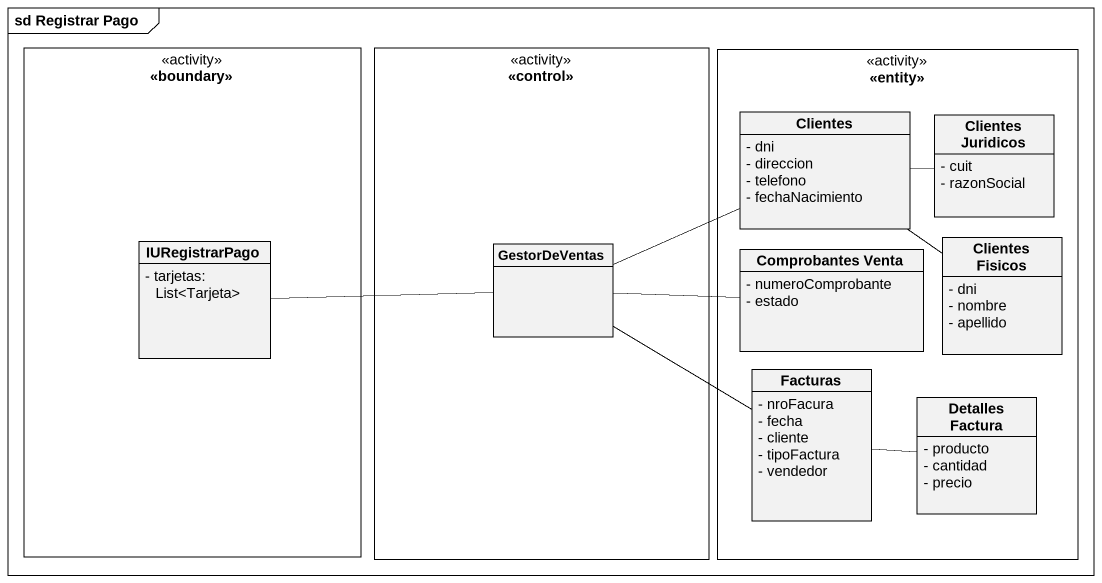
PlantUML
@startuml
mainframe sd Registrar Pago
hide circle
hide empty members
skinparam classAttributeIconSize 0
rectangle "<<boundary>>" as boundary_ <<activity>> {
  class IURegistrarPago {
    - tarjetas: List<Tarjeta>
  }
}
rectangle "<<control>>" as control_ <<activity>> {
  class GestorDeVentas
}
rectangle "<<entity>>" as entity_ <<activity>> {
  class Clientes {
    - dni
    - direccion
    - telefono
    - fechaNacimiento
  }
  class "Clientes Juridicos" as Clientes_Juridicos {
    - cuit
    - razonSocial
  }
  class "Comprobantes Venta" as Comprobantes_Venta {
    - numeroComprobante
    - estado
  }
  class "Clientes Fisicos" as Clientes_Fisicos {
    - dni
    - nombre
    - apellido
  }
  class Facturas {
    - nroFacura
    - fecha
    - cliente
    - tipoFactura
    - vendedor
  }
  class "Detalles Factura" as Detalles_Factura {
    - producto
    - cantidad
    - precio
  }
}
Clientes -right- Clientes_Juridicos
Clientes -- Clientes_Fisicos
IURegistrarPago -right- GestorDeVentas
GestorDeVentas -right- Clientes
GestorDeVentas -right- Comprobantes_Venta
GestorDeVentas -right- Facturas
Facturas -right- Detalles_Factura
@enduml
